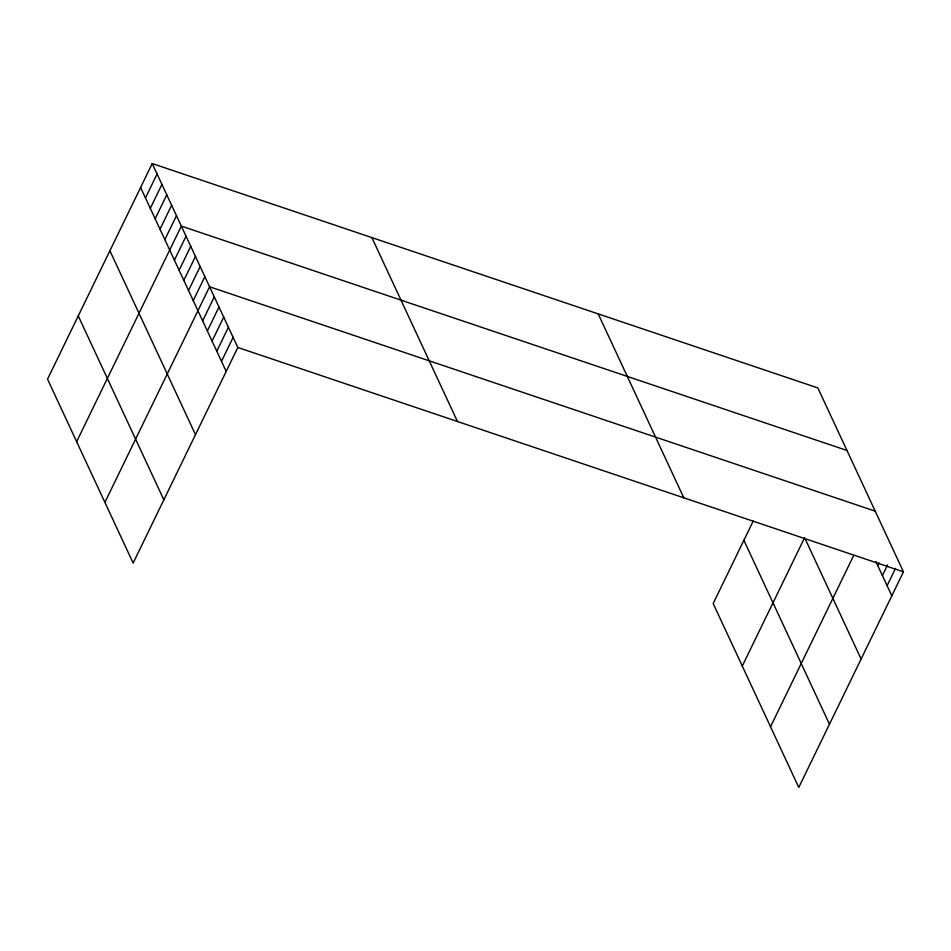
<?xml version="1.0" encoding="UTF-8"?>
<svg xmlns="http://www.w3.org/2000/svg" width="951" height="951" viewBox="0 0 951 951"><rect width="100%" height="100%" fill="white"/><g stroke="black" fill="none" stroke-linecap="round" stroke-linejoin="round"><path stroke-width="1.43" d="M152.231 163.56L47.55 379.152L133.14 563.063L237.821 347.472L152.231 163.56L817.86 387.937L903.45 571.848L798.769 787.44L713.179 603.528L753.192 521.124M145.455 197.927L157.081 173.985M150.306 208.352L161.932 184.399M155.156 218.778L166.782 194.824M160.006 229.191L171.632 205.25M164.856 239.616L176.482 215.663M76.651 441.68L181.332 226.088L846.961 450.465M174.413 260.158L186.039 236.205M179.121 270.274L190.747 246.321M183.828 280.39L195.454 256.437M188.536 290.495L200.162 266.553M193.243 300.611L204.869 276.67M104.895 502.366L209.577 286.774L875.205 511.162M202.658 320.844L214.284 296.89M207.366 330.96L218.992 307.007M212.073 341.076L223.699 317.123M216.78 351.192L228.406 327.239M221.488 361.309L233.114 337.355M742.279 666.057L804.629 537.66L861.107 659.043M770.524 726.754L853.344 556.192M877.702 565.453L878.986 562.79M882.409 575.569L887.58 564.93M887.117 585.685L895.509 568.389M237.821 347.472L903.45 571.848M875.93 561.661L891.824 595.801M743.884 540.287L829.474 724.198M598.203 313.889L683.793 497.801M371.889 237.607L457.479 421.519M140.605 187.513L226.195 371.425M109.9 250.755L195.49 434.666M78.255 315.91L163.845 499.822"/></g></svg>
